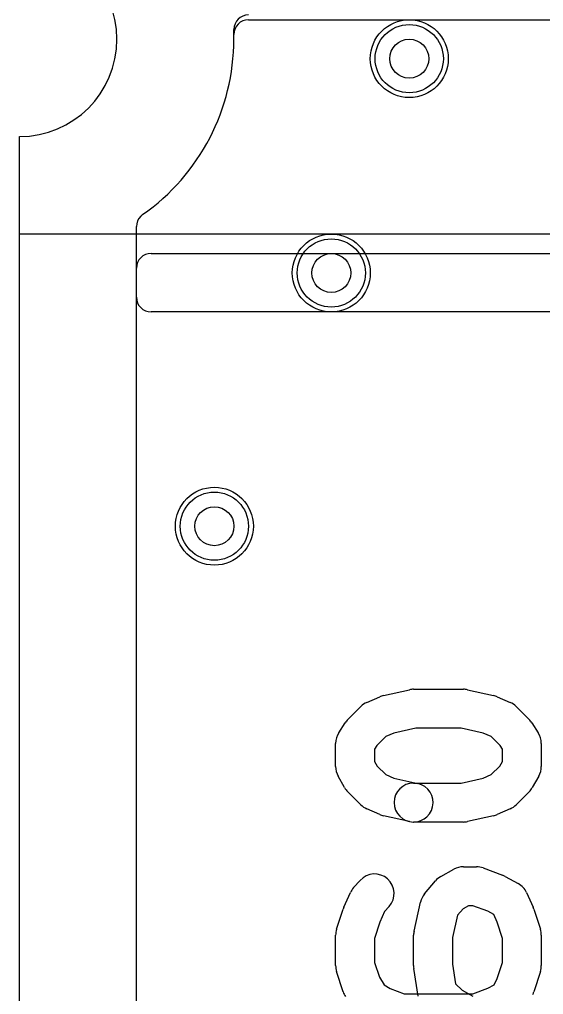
# Model space of a CAD drawing. Extents: x 0 to 20.5, y -0.5 to 20.
# Drawn here: x 0 to 2.69, y 10.6 to 15.6 of the extents above; entities that cross this region are included whole.
import ezdxf

# ---------------------------------------------------------------- set-up
doc = ezdxf.new("R2010")
doc.units = 0
for name, color, linetype in [('Hole', 1, 'CONTINUOUS'), ('L1', 3, 'CONTINUOUS'), ('L2', 3, 'CONTINUOUS'), ('L3', 3, 'CONTINUOUS'), ('L4', 3, 'CONTINUOUS'), ('Outline', 7, 'CONTINUOUS'), ('PartsArea-A', 111, 'CONTINUOUS'), ('PartsArea-B', 111, 'CONTINUOUS'), ('Resist-A', 2, 'CONTINUOUS'), ('Resist-B', 2, 'CONTINUOUS'), ('Silk-A', 140, 'CONTINUOUS')]:
    doc.layers.add(name, color=color, linetype=linetype)

msp = doc.modelspace()

# ---------------------------------------------------------------- linework, layer by layer
at = {"layer": 'Hole'}
for centre in [(2, 15.4), (1.6, 14.3), (1, 13)]:
    msp.add_circle(centre, 0.1, dxfattribs=at)
at = {"layer": 'L1'}
for p, q in [((1.17497, 15.6), (3.19999, 15.6)), ((1.1, 15.5), (1.1, 15.52503)), ((0.6, 14.175), (0.6, 14.53823)), ((0.67504, 14.4), (3.64996, 14.4)), ((0.60004, 0.9949), (0.60004, 14.325)), ((3.64999, 14.1), (0.675, 14.1))]:
    msp.add_line(p, q, dxfattribs=at)
for centre in [(2, 15.4), (1.6, 14.3), (1, 13)]:
    msp.add_circle(centre, 0.2, dxfattribs=at)
for centre, radius, start, end in [((1.17497, 15.52503), 0.07497, 90, 180), ((0, 15.5), 1.1, -54.93783, 0), ((0.67501, 14.53823), 0.07501, 135, 180), ((0.67498, 14.53826), 0.07497, 125.0659, 135), ((0.67504, 14.325), 0.075, 90, 180), ((0.675, 14.175), 0.075, 180, -90)]:
    msp.add_arc(centre, radius, start, end, dxfattribs=at)
at = {"layer": 'L2'}
for p, q in [((1.1, 15.5), (1.1, 15.54999)), ((0.6, 14.175), (0.6, 14.53823)), ((0.67504, 14.4), (13.82606, 14.4)), ((0.60004, 0.9949), (0.60004, 14.325)), ((13.71268, 14.1), (0.675, 14.1))]:
    msp.add_line(p, q, dxfattribs=at)
for centre in [(2, 15.4), (1.6, 14.3), (1, 13)]:
    msp.add_circle(centre, 0.2, dxfattribs=at)
for centre, radius, start, end in [((1.17497, 15.54999), 0.07497, 90, 180), ((0, 15.5), 1.1, -54.93783, 0), ((0.67501, 14.53823), 0.07501, 135, 180), ((0.67498, 14.53826), 0.07497, 125.0659, 135), ((0.67504, 14.325), 0.075, 90, 180), ((0.675, 14.175), 0.075, 180, -90)]:
    msp.add_arc(centre, radius, start, end, dxfattribs=at)
at = {"layer": 'L3'}
for p, q in [((1.1, 15.5), (1.1, 15.54999)), ((0.6, 14.175), (0.6, 14.53823)), ((0.67504, 14.4), (3.31623, 14.4)), ((0.60004, 0.9949), (0.60004, 14.325)), ((3.23029, 14.1), (0.675, 14.1))]:
    msp.add_line(p, q, dxfattribs=at)
for centre in [(2, 15.4), (1.6, 14.3), (1, 13)]:
    msp.add_circle(centre, 0.2, dxfattribs=at)
for centre, radius, start, end in [((1.17497, 15.54999), 0.07497, 90, 180), ((0, 15.5), 1.1, -54.93783, 0), ((0.67501, 14.53823), 0.07501, 135, 180), ((0.67498, 14.53826), 0.07497, 125.0659, 135), ((0.67504, 14.325), 0.075, 90, 180), ((0.675, 14.175), 0.075, 180, -90)]:
    msp.add_arc(centre, radius, start, end, dxfattribs=at)
at = {"layer": 'L4'}
for p, q in [((1.17497, 15.59996), (18.82503, 15.59996)), ((1.1, 15.5), (1.1, 15.52499)), ((0.6, 14.175), (0.6, 14.53823)), ((0.67504, 14.4), (13.82606, 14.4)), ((0.60004, 0.9949), (0.60004, 14.325)), ((13.71268, 14.1), (0.675, 14.1))]:
    msp.add_line(p, q, dxfattribs=at)
for centre in [(2, 15.4), (1.6, 14.3), (1, 13)]:
    msp.add_circle(centre, 0.2, dxfattribs=at)
for centre, radius, start, end in [((1.17497, 15.52499), 0.07497, 90, 180), ((0, 15.5), 1.1, -54.93783, 0), ((0.67501, 14.53823), 0.07501, 135, 180), ((0.67498, 14.53826), 0.07497, 125.0659, 135), ((0.67504, 14.325), 0.075, 90, 180), ((0.675, 14.175), 0.075, 180, -90)]:
    msp.add_arc(centre, radius, start, end, dxfattribs=at)
at = {"layer": 'Outline'}
msp.add_line((0, 1), (0, 15), dxfattribs=at)
msp.add_arc((0, 15.5), 0.5, -90, 90, dxfattribs=at)
at = {"layer": 'PartsArea-A'}
for p, q in [((0, 14.5), (0, 15)), ((20, 14.5), (0, 14.5))]:
    msp.add_line(p, q, dxfattribs=at)
msp.add_arc((0, 15.5), 0.5, -90, 90, dxfattribs=at)
at = {"layer": 'PartsArea-B'}
for p, q in [((0, 14.5), (0, 15)), ((20, 14.5), (0, 14.5))]:
    msp.add_line(p, q, dxfattribs=at)
msp.add_arc((0, 15.5), 0.5, -90, 90, dxfattribs=at)
at = {"layer": 'Resist-A'}
for centre in [(2, 15.4), (1.6, 14.3), (1, 13)]:
    msp.add_circle(centre, 0.175, dxfattribs=at)
at = {"layer": 'Resist-B'}
for centre in [(2, 15.4), (1.6, 14.3), (1, 13)]:
    msp.add_circle(centre, 0.175, dxfattribs=at)
at = {"layer": 'Silk-A'}
for p, q in [((2.02222, 12.16296), (2.27778, 12.16296)), ((1.78161, 12.09508), (1.84828, 12.12471)), ((1.8672, 12.13095), (2.00053, 12.16058)), ((2.29947, 12.16058), (2.4328, 12.13095)), ((2.45172, 12.12471), (2.51839, 12.09508)), ((1.68485, 12.00775), (1.75151, 12.07441)), ((2.54849, 12.07441), (2.61515, 12.00775)), ((1.63811, 11.93927), (1.67145, 11.99112)), ((2.0332, 11.96296), (1.92036, 11.93788)), ((2.2668, 11.96296), (2.0332, 11.96296)), ((2.37964, 11.93788), (2.2668, 11.96296)), ((2.62855, 11.99112), (2.66189, 11.93927)), ((1.8798, 11.91986), (1.83386, 11.87392)), ((1.92036, 11.93788), (1.8798, 11.91986)), ((2.4202, 11.91986), (2.37964, 11.93788)), ((2.46614, 11.87392), (2.4202, 11.91986)), ((1.62222, 11.76667), (1.62222, 11.88519)), ((1.83386, 11.87392), (1.82222, 11.85581)), ((2.47778, 11.85581), (2.46614, 11.87392)), ((2.67778, 11.88519), (2.67778, 11.76667)), ((1.82222, 11.85581), (1.82222, 11.79287)), ((2.47778, 11.79287), (2.47778, 11.85581)), ((1.82222, 11.79287), (1.83598, 11.76841)), ((1.83598, 11.76841), (1.8798, 11.72458)), ((2.4202, 11.72458), (2.46402, 11.76841)), ((2.46402, 11.76841), (2.47778, 11.79287)), ((1.66841, 11.65838), (1.63507, 11.71764)), ((1.8798, 11.72458), (1.92036, 11.70656)), ((2.37964, 11.70656), (2.4202, 11.72458)), ((2.66493, 11.71764), (2.63159, 11.65838)), ((1.92036, 11.70656), (2.04391, 11.6791)), ((2.02222, 11.68148), (2.2668, 11.68148)), ((2.2668, 11.68148), (2.37964, 11.70656)), ((1.7515, 11.57003), (1.68484, 11.6367)), ((2.61516, 11.6367), (2.5485, 11.57003)), ((1.84828, 11.51973), (1.78161, 11.54936)), ((2.00053, 11.48386), (1.8672, 11.51349)), ((2.4328, 11.51349), (2.29947, 11.48386)), ((2.51839, 11.54936), (2.45172, 11.51973)), ((2.27778, 11.48148), (2.02222, 11.48148)), ((2.16254, 11.20223), (2.22921, 11.23927)), ((2.27778, 11.25185), (2.34444, 11.25185)), ((2.37917, 11.24562), (2.47917, 11.20858)), ((1.71456, 11.14468), (1.74789, 11.18171)), ((2.07874, 11.11217), (2.13429, 11.17883)), ((2.493, 11.20223), (2.55967, 11.1652)), ((1.66437, 11.04473), (1.6977, 11.11881)), ((2.6023, 11.11881), (2.63563, 11.04473)), ((2.02466, 10.92196), (2.058, 11.07011)), ((1.62702, 10.93061), (1.66036, 11.03431)), ((1.87367, 11.0225), (1.84905, 10.96777)), ((1.89655, 11.04791), (1.87367, 11.0225)), ((2.27599, 11.03646), (2.24782, 11.00266)), ((2.30369, 11.05185), (2.27599, 11.03646)), ((2.32652, 11.05185), (2.30369, 11.05185)), ((2.40255, 11.02369), (2.32652, 11.05185)), ((2.43354, 11.00648), (2.40255, 11.02369)), ((2.63964, 11.03431), (2.67298, 10.93061)), ((1.84905, 10.96777), (1.82222, 10.88432)), ((2.24782, 11.00266), (2.22222, 10.88889)), ((2.45095, 10.96777), (2.43354, 11.00648)), ((2.47778, 10.88432), (2.45095, 10.96777)), ((1.62222, 10.74444), (1.62222, 10.9)), ((1.82222, 10.88432), (1.82222, 10.76012)), ((2.02222, 10.74444), (2.02222, 10.9)), ((2.22222, 10.88889), (2.22222, 10.75229)), ((2.47778, 10.76012), (2.47778, 10.88432)), ((2.67778, 10.9), (2.67778, 10.74444)), ((1.66036, 10.61013), (1.62702, 10.71383)), ((1.82222, 10.76012), (1.8465, 10.68461)), ((2.04566, 10.58811), (2.02344, 10.72885)), ((2.22222, 10.75229), (2.23814, 10.65142)), ((2.45158, 10.67862), (2.47778, 10.76012)), ((2.67298, 10.71383), (2.63964, 10.61013)), ((1.8465, 10.68461), (1.87211, 10.64618)), ((2.4355, 10.64647), (2.45158, 10.67862)), ((1.87211, 10.64618), (1.90128, 10.62675)), ((1.90128, 10.62675), (1.97348, 10.6)), ((2.23814, 10.65142), (2.27191, 10.61766)), ((2.27191, 10.61766), (2.32635, 10.58742)), ((2.32652, 10.6), (2.40255, 10.62816)), ((2.40255, 10.62816), (2.4355, 10.64647)), ((1.97348, 10.6), (2.32652, 10.6))]:
    msp.add_line(p, q, dxfattribs=at)
for centre, start, end in [((2.02222, 12.06296), 90, 102.52694), ((2.27778, 12.06296), 77.47306, 90), ((1.88889, 12.03333), 102.52694, 113.96074), ((2.41111, 12.03333), 66.03926, 77.47306), ((1.82222, 12.0037), 113.96074, 135), ((2.47778, 12.0037), 45, 66.03926), ((1.75556, 11.93704), 135, 147.2603), ((2.54444, 11.93704), 32.7397, 45), ((1.72222, 11.88519), 147.2603, 180), ((2.57778, 11.88519), 0, 32.7397), ((1.72222, 11.76667), 180, -150.63819), ((2.57778, 11.76667), -29.36181, 0), ((2.02222, 11.58148), 90, -90), ((2.02222, 11.58148), -102.52694, 77.47074), ((1.75556, 11.70741), -150.63819, -135.00405), ((2.54444, 11.70741), -44.99595, -29.36181), ((1.82222, 11.64074), -135.00405, -113.96074), ((2.47778, 11.64074), -66.03926, -44.99595), ((1.88889, 11.61111), -113.96074, -102.52694), ((2.41111, 11.61111), -77.47306, -66.03926), ((2.27778, 11.58148), -90, -77.47306), ((1.82222, 11.11481), -41.98849, 138.01022), ((2.27778, 11.15185), 90, 119.05627), ((2.34444, 11.15185), 69.67666, 90), ((2.21111, 11.11481), 119.05627, 140.19296), ((2.44444, 11.11481), 60.94873, 69.67666), ((2.51111, 11.07778), 24.22487, 60.94873), ((1.78889, 11.07778), 138.01151, 155.77513), ((2.15556, 11.04815), 140.19296, 167.31459), ((1.75556, 11.0037), 155.77513, 162.17566), ((2.54444, 11.0037), 17.82434, 24.22487), ((1.72222, 10.9), 162.17566, 180), ((2.12222, 10.9), 167.31459, 180), ((2.57778, 10.9), 0, 17.82434), ((1.72222, 10.74444), 180, -162.17566), ((2.12222, 10.74444), 180, -171.03125), ((2.57778, 10.74444), -17.82434, 0), ((1.75556, 10.64074), -162.17566, -146.31629), ((2.54444, 10.64074), -26.56249, -17.82434)]:
    msp.add_arc(centre, 0.1, start, end, dxfattribs=at)

doc.saveas('drawing.dxf')
